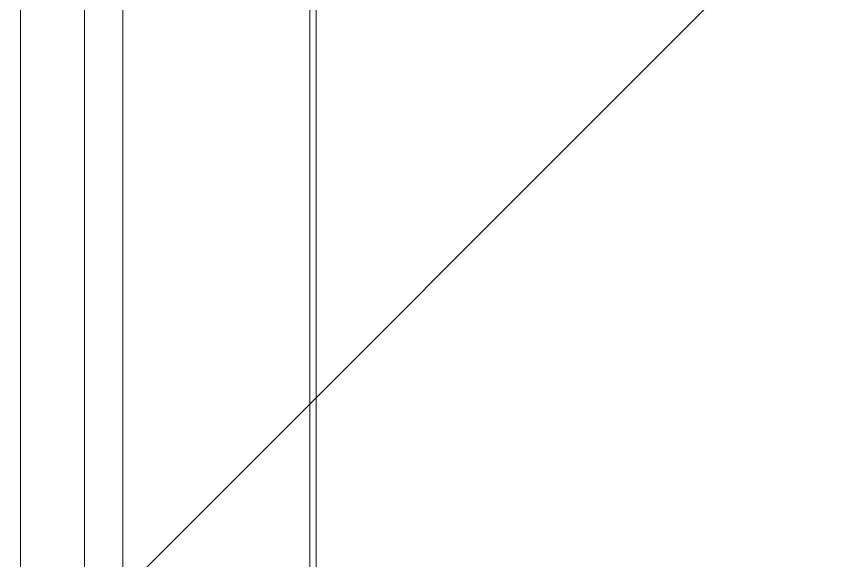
# Model space of a CAD drawing. Header units: millimetres. Extents: x -159872 to 386485, y -250577 to 158966.
# Drawn here: x 368960 to 369139.7, y 14589.5 to 14706.8 of the extents above; entities that cross this region are included whole.
import ezdxf

# ---------------------------------------------------------------- set-up
doc = ezdxf.new("R2010")
doc.units = ezdxf.units.MM
doc.layers.get('0').update_dxf_attribs({"lineweight": 25})
doc.layers.add('LDS-equipment-kitchen equipment', color=3, linetype='Continuous', lineweight=13)

# ---------------------------------------------------------------- blocks, each defined once
blk = doc.blocks.new('A$C73be1ed8')
at = {"transparency": 33554687}
for points in [[(623.91, 687.59, 0), (52.31, 687.59, 0)], [(54.91, 673.79, 0), (624.91, 673.79, 0)], [(623.86, 665.49, 0), (52.56, 665.49, 0)], [(672.8, 625.19, 0), (13.62, 625.19, 0)], [(14.11, 623.79, 0), (672.31, 623.79, 0)]]:
    blk.add_polyline3d(points, dxfattribs=at)
blk = doc.blocks.new('Group-338')
at = {"layer": 'LDS-equipment-kitchen equipment', "rotation": 89.99980100206012}
blk.add_blockref('A$C73be1ed8', (308974.94, 50947.34), dxfattribs=at)

msp = doc.modelspace()

# ---------------------------------------------------------------- linework, layer by layer
at = {"layer": 'LDS-equipment-kitchen equipment', "linetype": 'Continuous'}
msp.add_line((381000, 26600), (350384.07392, -4015.92608), dxfattribs=at)

# ---------------------------------------------------------------- block references
at = {"layer": 'LDS-equipment-kitchen equipment', "color": 7}
msp.add_blockref('Group-338', (60673.51323, -36457.51522), dxfattribs=at)

doc.saveas('drawing.dxf')
